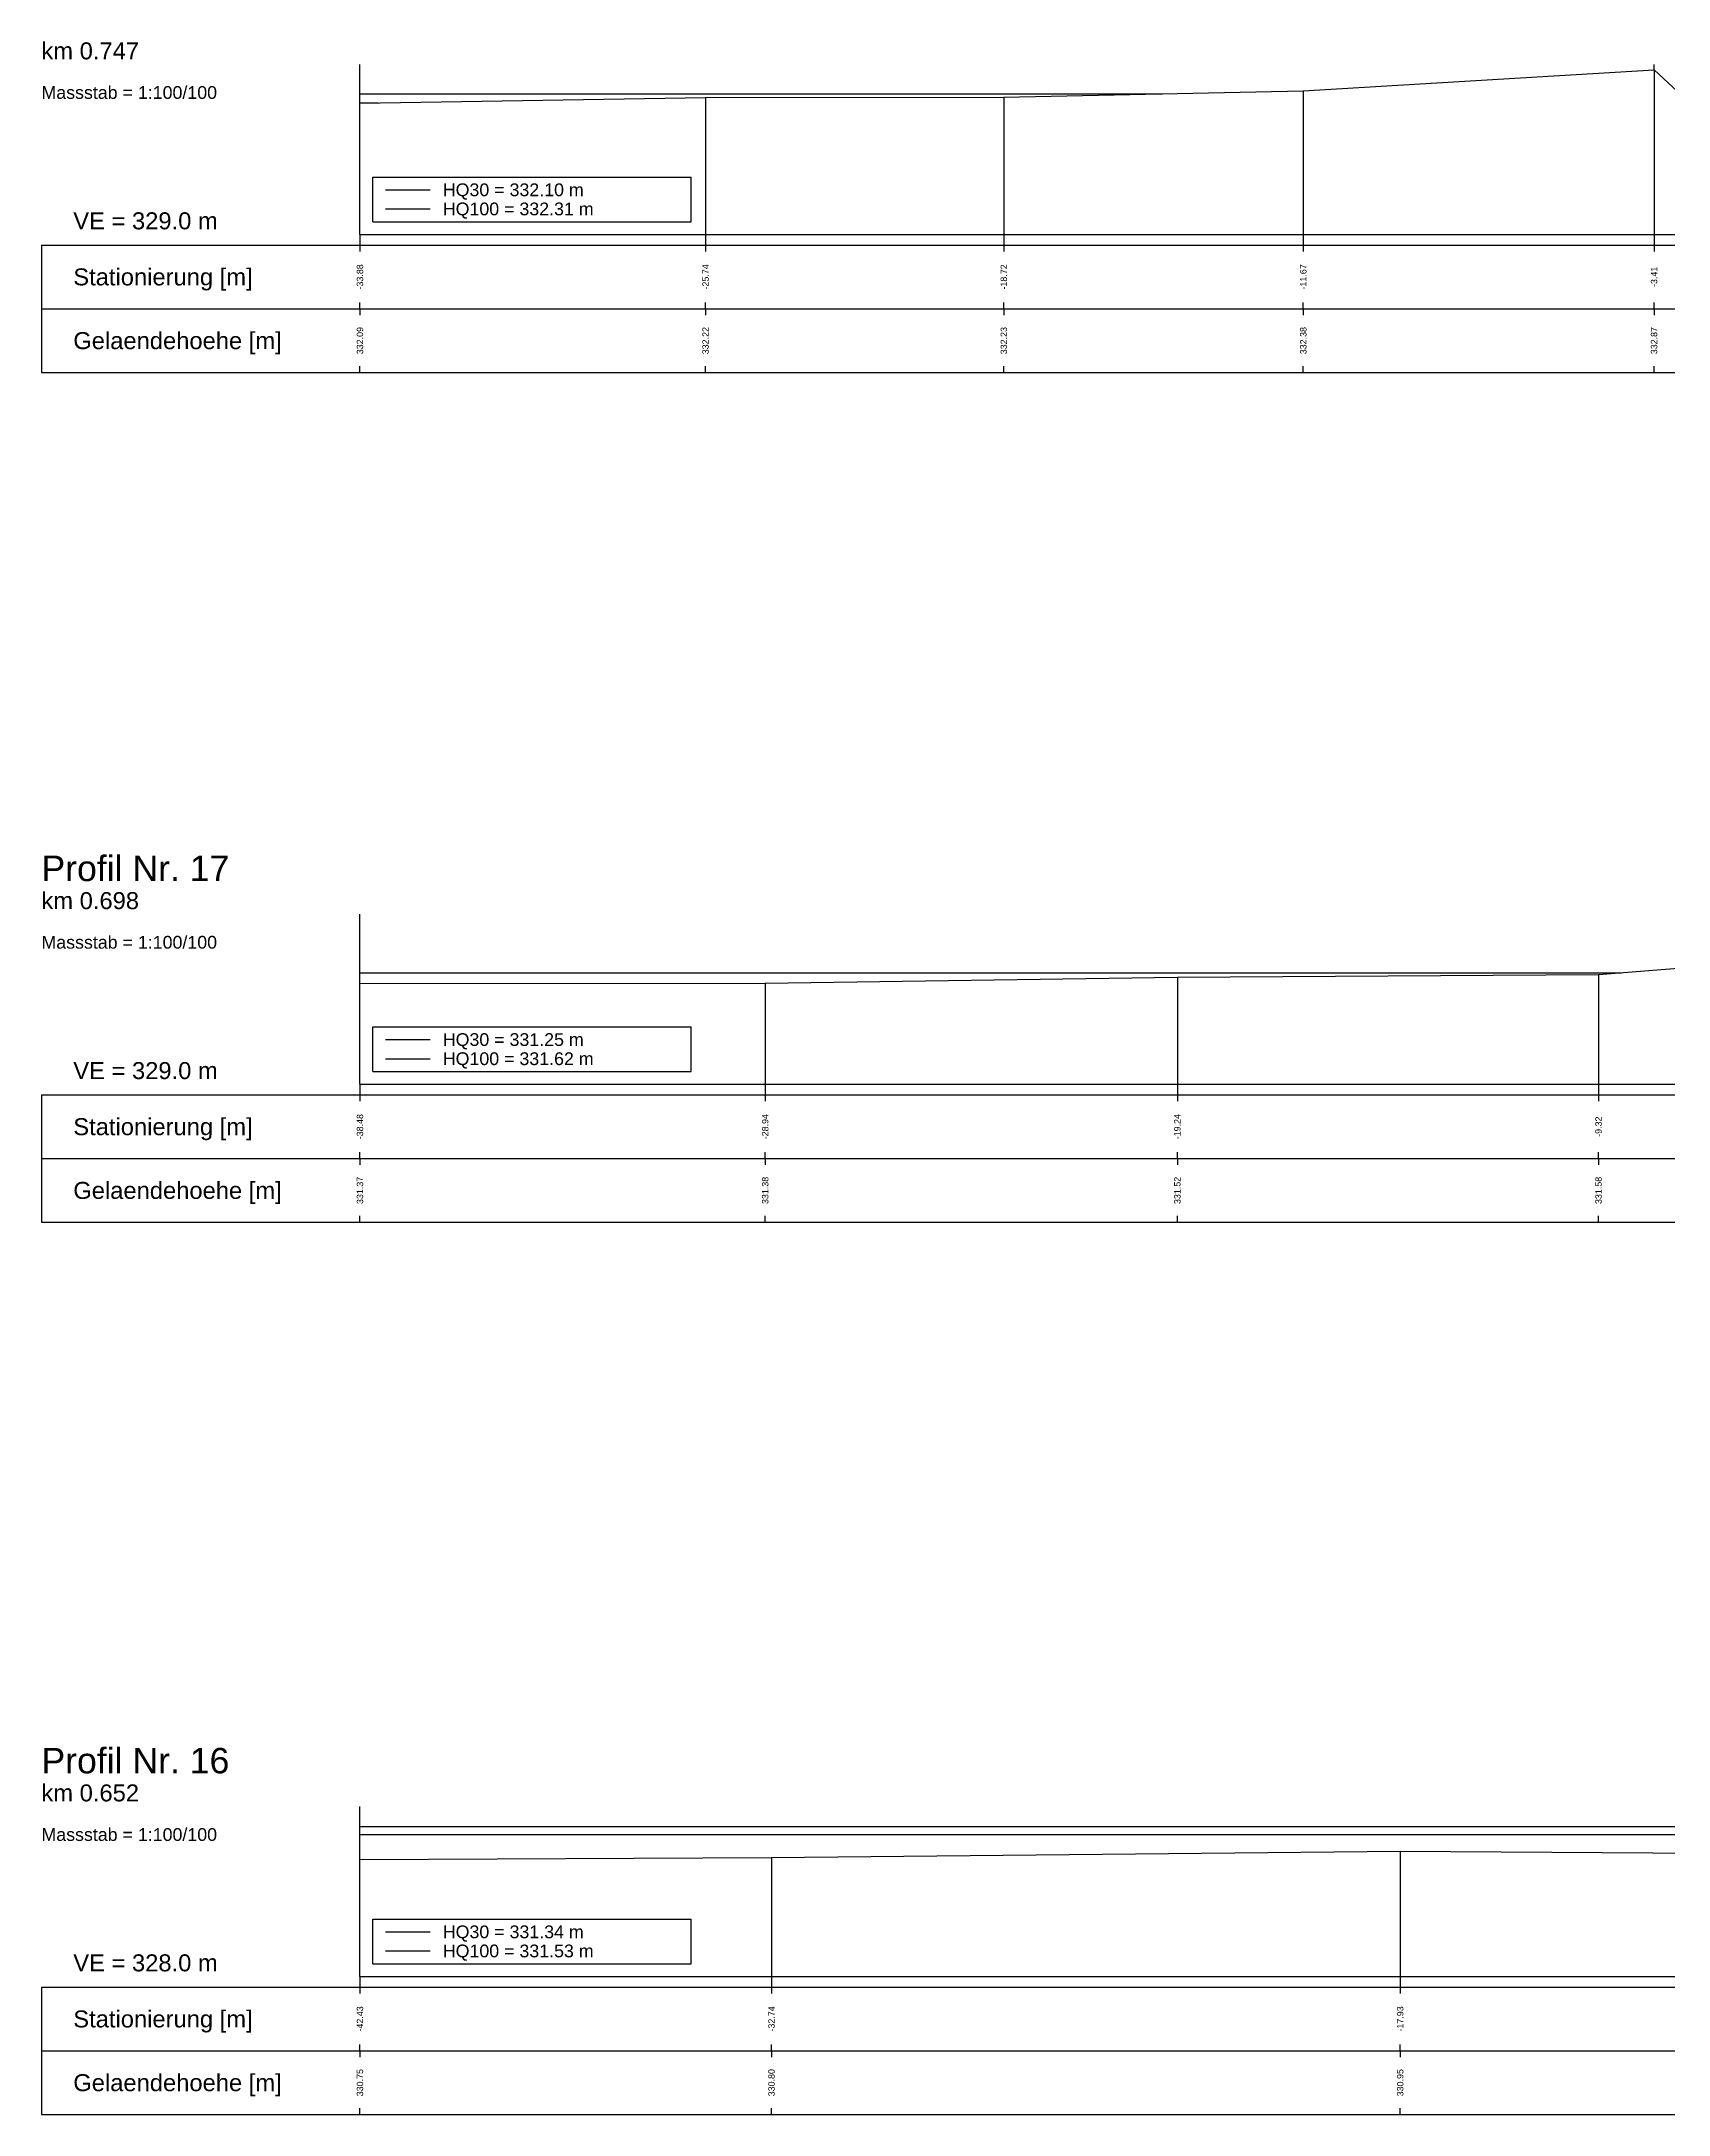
# Model space of a CAD drawing. Header units: millimetres. Extents: x -8 to 79, y -83 to 317.
# Drawn here: x -7.5 to 30.81, y 224.75 to 273.54 of the extents above; entities that cross this region are included whole.
import ezdxf
from ezdxf.enums import TextEntityAlignment as Align

# ---------------------------------------------------------------- set-up
doc = ezdxf.new("R2010")
doc.units = ezdxf.units.MM
doc.styles.get("Standard").update_dxf_attribs({"font": 'arial.ttf'})

msp = doc.modelspace()

# ---------------------------------------------------------------- linework, layer by layer
at = {"layer": 'band'}
for p, q in [((0, 268.75), (0, 268.6)), ((8.138, 268.75), (8.138, 268.6)), ((15.16, 268.75), (15.16, 268.6)), ((22.213, 268.75), (22.213, 268.6)), ((30.472, 268.75), (30.472, 268.6)), ((0, 267.25), (0, 267.4)), ((8.138, 267.25), (8.138, 267.4)), ((15.16, 267.25), (15.16, 267.4)), ((22.213, 267.25), (22.213, 267.4)), ((30.472, 267.25), (30.472, 267.4)), ((0, 267.25), (0, 267.1)), ((8.138, 267.25), (8.138, 267.1)), ((15.16, 267.25), (15.16, 267.1)), ((22.213, 267.25), (22.213, 267.1)), ((30.472, 267.25), (30.472, 267.1)), ((0, 265.75), (0, 265.9)), ((8.138, 265.75), (8.138, 265.9)), ((15.16, 265.75), (15.16, 265.9)), ((22.213, 265.75), (22.213, 265.9)), ((30.472, 265.75), (30.472, 265.9)), ((0, 248.75), (0, 248.6)), ((9.543, 248.75), (9.543, 248.6)), ((19.247, 248.75), (19.247, 248.6)), ((29.164, 248.75), (29.164, 248.6)), ((0, 247.25), (0, 247.4)), ((9.543, 247.25), (9.543, 247.4)), ((19.247, 247.25), (19.247, 247.4)), ((29.164, 247.25), (29.164, 247.4)), ((0, 247.25), (0, 247.1)), ((9.543, 247.25), (9.543, 247.1)), ((19.247, 247.25), (19.247, 247.1)), ((29.164, 247.25), (29.164, 247.1)), ((0, 245.75), (0, 245.9)), ((9.543, 245.75), (9.543, 245.9)), ((19.247, 245.75), (19.247, 245.9)), ((29.164, 245.75), (29.164, 245.9)), ((0, 227.75), (0, 227.6)), ((9.69, 227.75), (9.69, 227.6)), ((24.495, 227.75), (24.495, 227.6)), ((0, 226.25), (0, 226.4)), ((9.69, 226.25), (9.69, 226.4)), ((24.495, 226.25), (24.495, 226.4)), ((0, 226.25), (0, 226.1)), ((9.69, 226.25), (9.69, 226.1)), ((24.495, 226.25), (24.495, 226.1)), ((0, 224.75), (0, 224.9)), ((9.69, 224.75), (9.69, 224.9)), ((24.495, 224.75), (24.495, 224.9))]:
    msp.add_line(p, q, dxfattribs=at)
at = {"layer": 'frame'}
for p, q in [((0, 269), (0, 273)), ((0.3, 269.3), (0.3, 270.35)), ((0.3, 270.35), (7.8, 270.35)), ((7.8, 269.3), (7.8, 270.35)), ((0, 269), (62.784, 269)), ((0.3, 269.3), (7.8, 269.3)), ((-7.5, 268.75), (62.784, 268.75)), ((-7.5, 268.75), (-7.5, 267.25)), ((-7.5, 267.25), (62.784, 267.25)), ((-7.5, 267.25), (-7.5, 265.75)), ((-7.5, 265.75), (62.784, 265.75)), ((0, 249), (0, 253)), ((0.3, 249.3), (0.3, 250.35)), ((0.3, 250.35), (7.8, 250.35)), ((7.8, 249.3), (7.8, 250.35)), ((0, 249), (67.008, 249)), ((0.3, 249.3), (7.8, 249.3)), ((-7.5, 248.75), (67.008, 248.75)), ((-7.5, 248.75), (-7.5, 247.25)), ((-7.5, 247.25), (67.008, 247.25)), ((-7.5, 247.25), (-7.5, 245.75)), ((-7.5, 245.75), (67.008, 245.75)), ((0, 228), (0, 232)), ((0.3, 228.3), (0.3, 229.35)), ((0.3, 229.35), (7.8, 229.35)), ((7.8, 228.3), (7.8, 229.35)), ((0, 228), (69.881, 228)), ((0.3, 228.3), (7.8, 228.3)), ((-7.5, 227.75), (69.881, 227.75)), ((-7.5, 227.75), (-7.5, 226.25)), ((-7.5, 226.25), (69.881, 226.25)), ((-7.5, 226.25), (-7.5, 224.75)), ((-7.5, 224.75), (69.881, 224.75))]:
    msp.add_line(p, q, dxfattribs=at)
at = {"layer": 'HQ100', "color": 3}
for p, q in [((0, 272.309), (18.894, 272.309)), ((0.6, 269.6), (1.65, 269.6)), ((0, 251.623), (29.703, 251.623)), ((0.6, 249.6), (1.65, 249.6)), ((0, 231.53), (69.881, 231.53)), ((0.6, 228.6), (1.65, 228.6))]:
    msp.add_line(p, q, dxfattribs=at)
at = {"layer": 'HQ30', "color": 2}
for p, q in [((0, 272.097), (0.438, 272.097)), ((0.6, 270.05), (1.65, 270.05)), ((0.6, 250.05), (1.65, 250.05)), ((0, 231.34), (69.881, 231.34)), ((0.6, 229.05), (1.65, 229.05))]:
    msp.add_line(p, q, dxfattribs=at)
at = {"layer": 'levee', "color": 1}
msp.add_line((30.472, 272.87), (30.472, 273), dxfattribs=at)
at = {"layer": 'marker', "color": 253}
for p, q in [((30.472, 272.87), (30.472, 269)), ((22.213, 272.38), (22.213, 269)), ((8.138, 272.22), (8.138, 269)), ((15.16, 272.23), (15.16, 269)), ((0, 269), (0, 268.75)), ((8.138, 269), (8.138, 268.75)), ((15.16, 269), (15.16, 268.75)), ((22.213, 269), (22.213, 268.75)), ((30.472, 269), (30.472, 268.75)), ((9.543, 251.38), (9.543, 249)), ((19.247, 251.52), (19.247, 249)), ((29.164, 251.58), (29.164, 249)), ((0, 249), (0, 248.75)), ((9.543, 249), (9.543, 248.75)), ((19.247, 249), (19.247, 248.75)), ((29.164, 249), (29.164, 248.75)), ((9.69, 230.8), (9.69, 228)), ((24.495, 230.95), (24.495, 228)), ((0, 228), (0, 227.75)), ((9.69, 228), (9.69, 227.75)), ((24.495, 228), (24.495, 227.75))]:
    msp.add_line(p, q, dxfattribs=at)
at = {"layer": 'profile'}
for points in [[(0, 272.09), (8.138, 272.22), (15.16, 272.23), (22.213, 272.38), (30.472, 272.87), (31.682, 271.75), (32.652, 270.56), (33.882, 270.52), (34.952, 271.23), (36.462, 271.68), (38.422, 272.51), (40.782, 272.51), (52.963, 272.24), (62.784, 272.1)], [(0, 251.37), (9.543, 251.38), (19.247, 251.52), (29.164, 251.58), (34.395, 252), (35.587, 252.12), (36.345, 251.94), (36.811, 251.77), (36.932, 251.6), (37.366, 250.79), (37.871, 250.15), (38.498, 250.13), (38.994, 250.23), (40.167, 250.3), (42.097, 251.11), (43.329, 251.76), (45.776, 251.84), (56.036, 251.61), (67.008, 251.38)], [(0, 230.75), (9.69, 230.8), (24.495, 230.95), (32.819, 230.89), (39.118, 231.17), (41.098, 230.96), (42.153, 230.01), (42.447, 229.83), (43.087, 229.87), (44.05, 229.9), (44.152, 229.97), (44.894, 230.3), (52.343, 231.17), (60.829, 230.88), (69.881, 230.78)]]:
    msp.add_lwpolyline(points, dxfattribs=at)

# ---------------------------------------------------------------- texts
for s, height, p in [('km 0.747', 0.4, (-7.5, 273)), ('Massstab = 1:100/100', 0.3, (-7.5, 272.1)), ('VE = 329.0 m', 0.4, (-6.75, 269)), ('Profil Nr. 17', 0.6, (-7.5, 253.6)), ('km 0.698', 0.4, (-7.5, 253)), ('Massstab = 1:100/100', 0.3, (-7.5, 252.1)), ('VE = 329.0 m', 0.4, (-6.75, 249)), ('Profil Nr. 16', 0.6, (-7.5, 232.6)), ('km 0.652', 0.4, (-7.5, 232)), ('Massstab = 1:100/100', 0.3, (-7.5, 231.1)), ('VE = 328.0 m', 0.4, (-6.75, 228))]:
    msp.add_text(s, height=height).set_placement(p, align=Align.BOTTOM_LEFT)
for s, height, p in [('HQ30 = 332.10 m', 0.3, (1.95, 270.05)), ('HQ100 = 332.31 m', 0.3, (1.95, 269.6)), ('Stationierung [m]', 0.4, (-6.75, 268)), ('Gelaendehoehe [m]', 0.4, (-6.75, 266.5)), ('HQ30 = 331.25 m', 0.3, (1.95, 250.05)), ('HQ100 = 331.62 m', 0.3, (1.95, 249.6)), ('Stationierung [m]', 0.4, (-6.75, 248)), ('Gelaendehoehe [m]', 0.4, (-6.75, 246.5)), ('HQ30 = 331.34 m', 0.3, (1.95, 229.05)), ('HQ100 = 331.53 m', 0.3, (1.95, 228.6)), ('Stationierung [m]', 0.4, (-6.75, 227)), ('Gelaendehoehe [m]', 0.4, (-6.75, 225.5))]:
    msp.add_text(s, height=height).set_placement(p, align=Align.MIDDLE_LEFT)
for s, p in [('-33.88', (0, 268)), ('-25.74', (8.138, 268)), ('-18.72', (15.16, 268)), ('-11.67', (22.213, 268)), ('-3.41', (30.472, 268)), ('332.09', (0, 266.5)), ('332.22', (8.138, 266.5)), ('332.23', (15.16, 266.5)), ('332.38', (22.213, 266.5)), ('332.87', (30.472, 266.5)), ('-38.48', (0, 248)), ('-28.94', (9.543, 248)), ('-19.24', (19.247, 248)), ('-9.32', (29.164, 248)), ('331.37', (0, 246.5)), ('331.38', (9.543, 246.5)), ('331.52', (19.247, 246.5)), ('331.58', (29.164, 246.5)), ('-42.43', (0, 227)), ('-32.74', (9.69, 227)), ('-17.93', (24.495, 227)), ('330.75', (0, 225.5)), ('330.80', (9.69, 225.5)), ('330.95', (24.495, 225.5))]:
    msp.add_text(s, height=0.15, rotation=90).set_placement(p, align=Align.MIDDLE)

doc.saveas('drawing.dxf')
